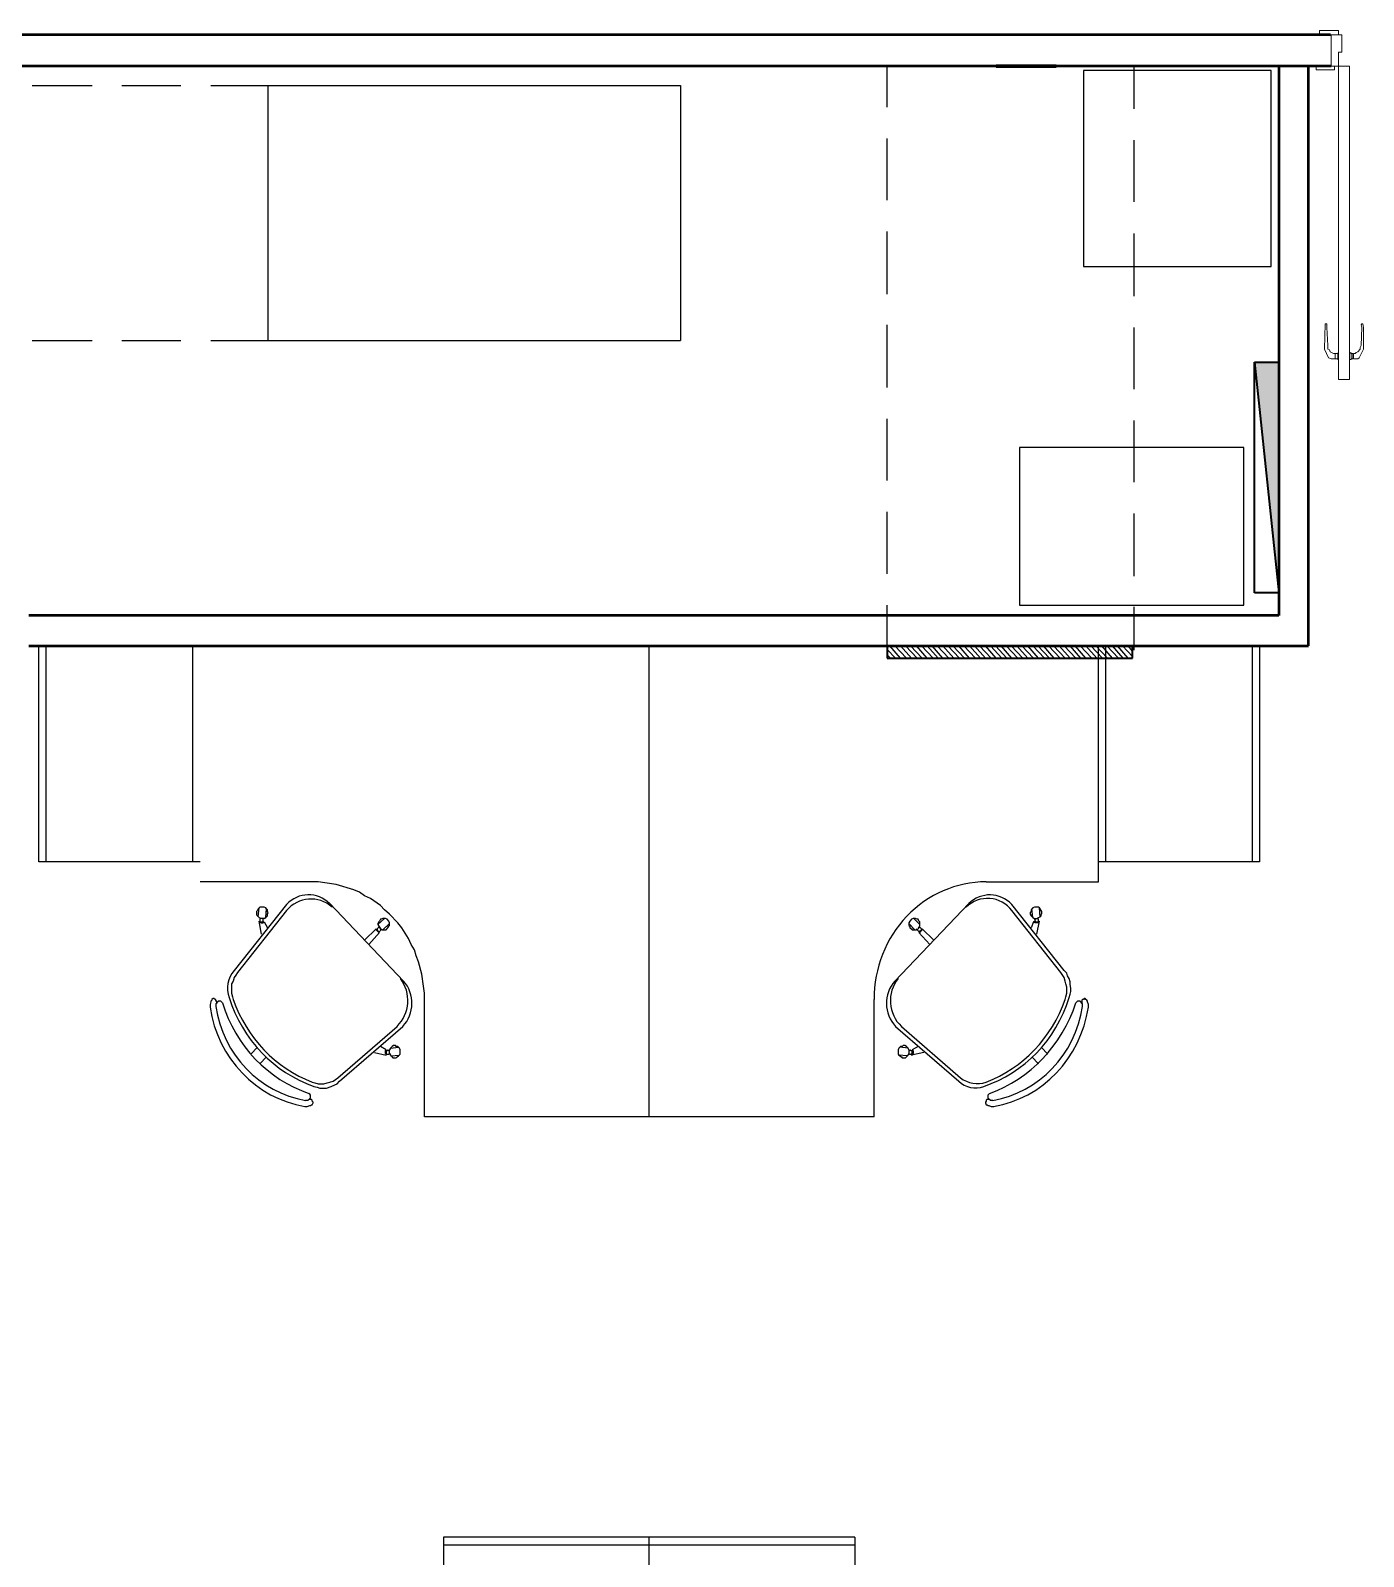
# Model space of a CAD drawing. Header units: millimetres. Extents: x -8 to 5830, y -596 to 3598.
# Drawn here: x 1679.443 to 1682.828, y 2382.145 to 2386.019 of the extents above; entities that cross this region are included whole.
import ezdxf

# ---------------------------------------------------------------- set-up
doc = ezdxf.new("R2010")
doc.units = ezdxf.units.MM
doc.layers.get('0').update_dxf_attribs({"color": 9})

msp = doc.modelspace()

# ---------------------------------------------------------------- linework, layer by layer
at = {"lineweight": 50}
for p, q in [((1682.745, 2386.008), (1677.6005, 2386.008)), ((1682.7461, 2385.9285), (1677.6765, 2385.9285)), ((1682.6131, 2385.9285), (1682.6131, 2384.5339)), ((1682.6891, 2384.4565), (1682.6891, 2385.9285)), ((1682.6131, 2384.5339), (1679.4388, 2384.5339)), ((1679.4388, 2384.4565), (1682.6891, 2384.4565))]:
    msp.add_line(p, q, dxfattribs=at)
at = {"lineweight": 20}
for p, q in [((1682.7651, 2386.0191), (1682.7165, 2386.0191)), ((1682.7165, 2386.0191), (1682.7165, 2386.008)), ((1682.7165, 2386.008), (1682.7735, 2386.008)), ((1682.7461, 2386.008), (1682.7461, 2385.9285)), ((1682.7651, 2386.008), (1682.7651, 2386.0191)), ((1682.7735, 2385.9638), (1682.7735, 2386.008)), ((1682.7651, 2385.9638), (1682.7735, 2385.9638)), ((1682.7651, 2385.1328), (1682.7651, 2385.9638)), ((1682.7081, 2385.9285), (1682.7081, 2385.9196)), ((1682.7925, 2385.9285), (1682.7081, 2385.9285)), ((1682.7545, 2385.9196), (1682.7545, 2385.9285)), ((1682.7925, 2385.9285), (1682.7925, 2385.1328)), ((1682.7081, 2385.9196), (1682.7545, 2385.9196)), ((1682.7313, 2385.2743), (1682.7292, 2385.2102)), ((1682.7355, 2385.2743), (1682.7313, 2385.2743)), ((1682.7355, 2385.2654), (1682.7355, 2385.2743)), ((1682.7376, 2385.219), (1682.7355, 2385.2654)), ((1682.8221, 2385.2721), (1682.8242, 2385.2743)), ((1682.8242, 2385.2654), (1682.8221, 2385.2721)), ((1682.8221, 2385.219), (1682.8242, 2385.2654)), ((1682.8242, 2385.2743), (1682.8263, 2385.2743)), ((1682.8263, 2385.2743), (1682.8284, 2385.2654)), ((1682.8284, 2385.2654), (1682.8284, 2385.2102)), ((1682.7292, 2385.2102), (1682.7397, 2385.1881)), ((1682.7376, 2385.2102), (1682.7376, 2385.219)), ((1682.7419, 2385.208), (1682.7376, 2385.2102)), ((1682.7397, 2385.1881), (1682.7461, 2385.1859)), ((1682.744, 2385.2035), (1682.7419, 2385.208)), ((1682.7524, 2385.1991), (1682.744, 2385.2035)), ((1682.7461, 2385.1859), (1682.763, 2385.1859)), ((1682.763, 2385.1991), (1682.7524, 2385.1991)), ((1682.7566, 2385.1991), (1682.7566, 2385.1859)), ((1682.763, 2385.1991), (1682.7651, 2385.2013)), ((1682.763, 2385.1837), (1682.763, 2385.1991)), ((1682.7925, 2385.1991), (1682.7967, 2385.2013)), ((1682.8009, 2385.1991), (1682.7967, 2385.1991)), ((1682.7967, 2385.1991), (1682.7967, 2385.1837)), ((1682.7967, 2385.1859), (1682.8009, 2385.1859)), ((1682.8009, 2385.1859), (1682.8009, 2385.1991)), ((1682.8031, 2385.1859), (1682.8031, 2385.1991)), ((1682.8031, 2385.1991), (1682.8073, 2385.1991)), ((1682.8136, 2385.1859), (1682.8031, 2385.1859)), ((1682.8073, 2385.1991), (1682.8094, 2385.2013)), ((1682.8094, 2385.2013), (1682.8136, 2385.2035)), ((1682.8136, 2385.2035), (1682.8199, 2385.2102)), ((1682.8178, 2385.1881), (1682.8136, 2385.1859)), ((1682.8284, 2385.2102), (1682.8178, 2385.1881)), ((1682.8199, 2385.2146), (1682.8221, 2385.219)), ((1682.8199, 2385.2102), (1682.8199, 2385.2146)), ((1682.5519, 2384.5913), (1682.5519, 2385.177)), ((1682.5519, 2385.177), (1682.6131, 2385.177)), ((1682.5519, 2385.177), (1682.6131, 2384.5913)), ((1682.6131, 2385.177), (1682.6131, 2384.5913)), ((1682.7651, 2385.1837), (1682.763, 2385.1837)), ((1682.7967, 2385.1837), (1682.7925, 2385.1837)), ((1682.7925, 2385.1328), (1682.7651, 2385.1328)), ((1682.6131, 2384.5913), (1682.5519, 2384.5913))]:
    msp.add_line(p, q, dxfattribs=at)
at = {"lineweight": 25}
for p, q in [((1680.7495, 2385.9285), (1680.5996, 2385.9285)), ((1680.9774, 2385.9285), (1680.8254, 2385.9285)), ((1681.2032, 2385.9285), (1681.0513, 2385.9285)), ((1681.4291, 2385.9285), (1681.2792, 2385.9285)), ((1681.619, 2385.8246), (1681.619, 2385.9285)), ((1681.8828, 2385.9285), (1681.7309, 2385.9285)), ((1682.1087, 2385.9285), (1681.9567, 2385.9285)), ((1682.3345, 2385.9285), (1682.1847, 2385.9285)), ((1682.2459, 2385.8202), (1682.2459, 2385.9285)), ((1682.5625, 2385.9285), (1682.4105, 2385.9285)), ((1682.5941, 2385.9174), (1682.1171, 2385.9174)), ((1682.1171, 2385.9174), (1682.1171, 2385.4201)), ((1682.5941, 2385.4201), (1682.5941, 2385.9174)), ((1679.4472, 2385.8798), (1679.5992, 2385.8798)), ((1679.6752, 2385.8798), (1679.825, 2385.8798)), ((1679.901, 2385.8798), (1681.0935, 2385.8798)), ((1680.0466, 2385.2323), (1680.0466, 2385.8798)), ((1681.0935, 2385.8798), (1681.0935, 2385.2323)), ((1681.619, 2385.5881), (1681.619, 2385.745)), ((1682.2459, 2385.5837), (1682.2459, 2385.7406)), ((1681.619, 2385.3494), (1681.619, 2385.5085)), ((1682.2459, 2385.345), (1682.2459, 2385.5041)), ((1682.1171, 2385.4201), (1682.5941, 2385.4201)), ((1681.619, 2385.1129), (1681.619, 2385.2721)), ((1682.2459, 2385.1085), (1682.2459, 2385.2654)), ((1679.4472, 2385.2323), (1679.5992, 2385.2323)), ((1679.6752, 2385.2323), (1679.825, 2385.2323)), ((1679.901, 2385.2323), (1681.0935, 2385.2323)), ((1681.619, 2384.8765), (1681.619, 2385.0334)), ((1682.2459, 2384.872), (1682.2459, 2385.0289)), ((1682.5245, 2384.9604), (1681.9546, 2384.9604)), ((1681.9546, 2384.9604), (1681.9546, 2384.5604)), ((1682.5245, 2384.5604), (1682.5245, 2384.9604)), ((1681.619, 2384.64), (1681.619, 2384.7969)), ((1682.2459, 2384.6333), (1682.2459, 2384.7925)), ((1681.619, 2384.4565), (1681.619, 2384.5604)), ((1681.9546, 2384.5604), (1682.5245, 2384.5604)), ((1682.2459, 2384.4455), (1682.2459, 2384.556)), ((1679.4641, 2383.9084), (1679.4641, 2384.4565)), ((1679.4641, 2384.4565), (1682.1551, 2384.4565)), ((1679.4831, 2383.9084), (1679.4831, 2384.4565)), ((1679.8546, 2384.4565), (1679.8546, 2383.9084)), ((1681.0133, 2384.4565), (1681.0133, 2383.2609)), ((1681.6528, 2384.4256), (1681.6254, 2384.4565)), ((1681.6676, 2384.4256), (1681.638, 2384.4565)), ((1681.6802, 2384.4256), (1681.6528, 2384.4565)), ((1681.695, 2384.4256), (1681.6655, 2384.4565)), ((1681.7077, 2384.4256), (1681.6781, 2384.4565)), ((1681.7203, 2384.4256), (1681.6929, 2384.4565)), ((1681.7351, 2384.4256), (1681.7056, 2384.4565)), ((1681.7478, 2384.4256), (1681.7203, 2384.4565)), ((1681.7604, 2384.4256), (1681.733, 2384.4565)), ((1681.7752, 2384.4256), (1681.7457, 2384.4565)), ((1681.7879, 2384.4256), (1681.7604, 2384.4565)), ((1681.8026, 2384.4256), (1681.7731, 2384.4565)), ((1681.8153, 2384.4256), (1681.7858, 2384.4565)), ((1681.828, 2384.4256), (1681.8005, 2384.4565)), ((1681.8427, 2384.4256), (1681.8132, 2384.4565)), ((1681.8554, 2384.4256), (1681.828, 2384.4565)), ((1681.8681, 2384.4256), (1681.8406, 2384.4565)), ((1681.8828, 2384.4256), (1681.8533, 2384.4565)), ((1681.8955, 2384.4256), (1681.8681, 2384.4565)), ((1681.9103, 2384.4256), (1681.8807, 2384.4565)), ((1681.9229, 2384.4256), (1681.8934, 2384.4565)), ((1681.9356, 2384.4256), (1681.9082, 2384.4565)), ((1681.9504, 2384.4256), (1681.9208, 2384.4565)), ((1681.963, 2384.4256), (1681.9335, 2384.4565)), ((1681.9757, 2384.4256), (1681.9483, 2384.4565)), ((1681.9905, 2384.4256), (1681.9609, 2384.4565)), ((1682.0031, 2384.4256), (1681.9757, 2384.4565)), ((1682.0179, 2384.4256), (1681.9884, 2384.4565)), ((1682.0306, 2384.4256), (1682.001, 2384.4565)), ((1682.0432, 2384.4256), (1682.0158, 2384.4565)), ((1682.058, 2384.4256), (1682.0285, 2384.4565)), ((1682.0707, 2384.4256), (1682.0411, 2384.4565)), ((1682.0834, 2384.4256), (1682.0559, 2384.4565)), ((1682.0981, 2384.4256), (1682.0686, 2384.4565)), ((1682.1108, 2384.4256), (1682.0834, 2384.4565)), ((1682.1235, 2384.4256), (1682.096, 2384.4565)), ((1682.1382, 2384.4256), (1682.1087, 2384.4565)), ((1682.1509, 2384.4256), (1682.1235, 2384.4565)), ((1682.1657, 2384.4256), (1682.1361, 2384.4565)), ((1682.1783, 2384.4256), (1682.1488, 2384.4565)), ((1682.1551, 2383.8576), (1682.1551, 2384.4565)), ((1682.191, 2384.4256), (1682.1636, 2384.4565)), ((1682.1741, 2383.9084), (1682.1741, 2384.4565)), ((1682.2058, 2384.4256), (1682.1762, 2384.4565)), ((1682.2184, 2384.4256), (1682.191, 2384.4565)), ((1682.2311, 2384.4256), (1682.2037, 2384.4565)), ((1682.2416, 2384.43), (1682.2163, 2384.4565)), ((1682.2416, 2384.4433), (1682.2311, 2384.4565)), ((1682.5456, 2384.4565), (1682.5456, 2383.9084)), ((1682.5646, 2384.4565), (1682.5646, 2383.9084)), ((1681.6401, 2384.4256), (1681.619, 2384.4477)), ((1681.6275, 2384.4256), (1681.619, 2384.4344)), ((1679.8736, 2383.9084), (1679.4641, 2383.9084)), ((1682.5646, 2383.9084), (1682.1551, 2383.9084)), ((1680.1733, 2383.8576), (1679.8736, 2383.8576)), ((1680.1902, 2383.8554), (1680.1733, 2383.8576)), ((1680.2197, 2383.851), (1680.1902, 2383.8554)), ((1680.264, 2383.8377), (1680.2197, 2383.851)), ((1680.2788, 2383.8311), (1680.264, 2383.8377)), ((1680.2915, 2383.8222), (1680.2788, 2383.8311)), ((1681.8702, 2383.8576), (1682.1551, 2383.8576)), ((1680.0931, 2383.8001), (1679.9601, 2383.6322)), ((1680.0255, 2383.7935), (1680.0213, 2383.7891)), ((1680.0213, 2383.7692), (1680.0234, 2383.7913)), ((1680.0361, 2383.7935), (1680.0255, 2383.7935)), ((1680.0403, 2383.7913), (1680.0361, 2383.7935)), ((1680.0424, 2383.7891), (1680.0403, 2383.7913)), ((1680.3907, 2383.6056), (1680.2028, 2383.8023)), ((1680.3062, 2383.8156), (1680.2915, 2383.8222)), ((1680.3316, 2383.7979), (1680.3062, 2383.8156)), ((1680.3421, 2383.7869), (1680.3316, 2383.7979)), ((1681.8259, 2383.8023), (1681.638, 2383.6056)), ((1682.0686, 2383.6322), (1681.9356, 2383.8001)), ((1681.9884, 2383.7913), (1681.9842, 2383.7869)), ((1681.9926, 2383.7935), (1681.9884, 2383.7913)), ((1682.0031, 2383.7935), (1681.9926, 2383.7935)), ((1682.0053, 2383.7913), (1682.0031, 2383.7935)), ((1682.0074, 2383.7692), (1682.0053, 2383.7913)), ((1682.0074, 2383.7891), (1682.0053, 2383.7913)), ((1680.0931, 2383.7847), (1679.9685, 2383.6277)), ((1680.0192, 2383.7847), (1680.0171, 2383.7824)), ((1680.0171, 2383.7824), (1680.0171, 2383.7736)), ((1680.0171, 2383.7736), (1680.0234, 2383.767)), ((1680.0213, 2383.7891), (1680.0192, 2383.7847)), ((1680.0234, 2383.767), (1680.0276, 2383.7648)), ((1680.0298, 2383.725), (1680.0234, 2383.7581)), ((1680.0234, 2383.7581), (1680.0234, 2383.7559)), ((1680.0276, 2383.7648), (1680.0255, 2383.7626)), ((1680.0255, 2383.7626), (1680.0255, 2383.7581)), ((1680.0255, 2383.7581), (1680.0276, 2383.7559)), ((1680.0255, 2383.7559), (1680.0276, 2383.7537)), ((1680.0361, 2383.7648), (1680.0276, 2383.7648)), ((1680.0276, 2383.7559), (1680.034, 2383.7559)), ((1680.0276, 2383.7537), (1680.034, 2383.7537)), ((1680.034, 2383.7559), (1680.034, 2383.7648)), ((1680.034, 2383.7537), (1680.0361, 2383.7559)), ((1680.0361, 2383.7648), (1680.0403, 2383.767)), ((1680.0361, 2383.7559), (1680.0445, 2383.7405)), ((1680.0403, 2383.767), (1680.0424, 2383.7891)), ((1680.0403, 2383.767), (1680.0424, 2383.7692)), ((1680.0445, 2383.7869), (1680.0424, 2383.7891)), ((1680.0424, 2383.7692), (1680.0445, 2383.7714)), ((1680.0445, 2383.7824), (1680.0445, 2383.7869)), ((1680.0466, 2383.7802), (1680.0445, 2383.7824)), ((1680.0445, 2383.7758), (1680.0466, 2383.7802)), ((1680.0445, 2383.7714), (1680.0445, 2383.7758)), ((1680.3252, 2383.7493), (1680.3421, 2383.7648)), ((1680.3273, 2383.7559), (1680.3252, 2383.7515)), ((1680.3252, 2383.7515), (1680.3252, 2383.7493)), ((1680.3295, 2383.7581), (1680.3273, 2383.7559)), ((1680.3316, 2383.7626), (1680.3295, 2383.7581)), ((1680.3337, 2383.7626), (1680.3316, 2383.7626)), ((1680.3379, 2383.7648), (1680.3337, 2383.7626)), ((1680.3442, 2383.7648), (1680.3379, 2383.7648)), ((1680.3379, 2383.736), (1680.3548, 2383.7515)), ((1680.3548, 2383.7758), (1680.3421, 2383.7869)), ((1680.3485, 2383.7626), (1680.3442, 2383.7648)), ((1680.3527, 2383.7581), (1680.3485, 2383.7626)), ((1680.3548, 2383.7537), (1680.3527, 2383.7581)), ((1680.3759, 2383.7537), (1680.3548, 2383.7758)), ((1680.3548, 2383.7471), (1680.3548, 2383.7537)), ((1680.3864, 2383.7405), (1680.3759, 2383.7537)), ((1681.676, 2383.7581), (1681.6739, 2383.7537)), ((1681.6739, 2383.7537), (1681.6739, 2383.7471)), ((1681.6887, 2383.736), (1681.6739, 2383.7515)), ((1681.6802, 2383.7626), (1681.676, 2383.7581)), ((1681.6845, 2383.7648), (1681.6802, 2383.7626)), ((1681.6908, 2383.7648), (1681.6845, 2383.7648)), ((1681.7013, 2383.7493), (1681.6866, 2383.7648)), ((1681.695, 2383.7626), (1681.6908, 2383.7648)), ((1681.6971, 2383.7626), (1681.695, 2383.7626)), ((1681.6992, 2383.7581), (1681.6971, 2383.7626)), ((1681.7013, 2383.7559), (1681.6992, 2383.7581)), ((1681.7013, 2383.7449), (1681.7013, 2383.7559)), ((1682.0601, 2383.6277), (1681.9356, 2383.7847)), ((1681.9842, 2383.7824), (1681.982, 2383.7802)), ((1681.982, 2383.7802), (1681.982, 2383.7758)), ((1681.982, 2383.7758), (1681.9842, 2383.7714)), ((1681.9842, 2383.7869), (1681.9842, 2383.7824)), ((1681.9842, 2383.7714), (1681.9884, 2383.767)), ((1681.9905, 2383.7559), (1681.9842, 2383.7405)), ((1681.9884, 2383.767), (1681.9863, 2383.7891)), ((1681.9884, 2383.767), (1681.9926, 2383.7648)), ((1681.9926, 2383.7559), (1681.9905, 2383.7559)), ((1681.9926, 2383.7648), (1682.001, 2383.7648)), ((1681.9947, 2383.7626), (1681.9926, 2383.7603)), ((1681.9926, 2383.7603), (1681.9947, 2383.7581)), ((1681.9947, 2383.7537), (1681.9926, 2383.7559)), ((1681.9947, 2383.7648), (1681.9947, 2383.7626)), ((1681.9947, 2383.7581), (1681.9947, 2383.7559)), ((1681.9947, 2383.7559), (1682.001, 2383.7559)), ((1682.001, 2383.7537), (1681.9947, 2383.7537)), ((1681.9989, 2383.725), (1682.0053, 2383.7581)), ((1682.001, 2383.7648), (1682.0031, 2383.767)), ((1682.0031, 2383.7626), (1682.001, 2383.7648)), ((1682.0053, 2383.7581), (1682.001, 2383.7537)), ((1682.001, 2383.7559), (1682.0031, 2383.7581)), ((1682.0031, 2383.767), (1682.0074, 2383.7692)), ((1682.0031, 2383.7581), (1682.0031, 2383.7626)), ((1682.0095, 2383.7847), (1682.0074, 2383.7891)), ((1682.0074, 2383.7692), (1682.0095, 2383.7714)), ((1682.0116, 2383.7824), (1682.0095, 2383.7847)), ((1682.0095, 2383.7736), (1682.0116, 2383.778)), ((1682.0095, 2383.7714), (1682.0095, 2383.7736)), ((1682.0116, 2383.778), (1682.0116, 2383.7824)), ((1680.321, 2383.7382), (1680.2915, 2383.7095)), ((1680.302, 2383.6985), (1680.3295, 2383.7294)), ((1680.321, 2383.736), (1680.321, 2383.7382)), ((1680.3273, 2383.7294), (1680.321, 2383.736)), ((1680.3273, 2383.7427), (1680.3231, 2383.7382)), ((1680.3231, 2383.7382), (1680.3231, 2383.7338)), ((1680.3231, 2383.7338), (1680.3252, 2383.7338)), ((1680.3252, 2383.7493), (1680.3273, 2383.7449)), ((1680.3252, 2383.7338), (1680.3252, 2383.7316)), ((1680.3252, 2383.7316), (1680.3295, 2383.7316)), ((1680.3273, 2383.7449), (1680.3295, 2383.7427)), ((1680.3295, 2383.7405), (1680.3273, 2383.7427)), ((1680.3295, 2383.7294), (1680.3273, 2383.7294)), ((1680.3316, 2383.7405), (1680.3295, 2383.7405)), ((1680.3295, 2383.7316), (1680.3337, 2383.736)), ((1680.3316, 2383.7382), (1680.3316, 2383.7405)), ((1680.3337, 2383.736), (1680.3316, 2383.7382)), ((1680.3337, 2383.7382), (1680.3358, 2383.736)), ((1680.3358, 2383.736), (1680.3463, 2383.736)), ((1680.3463, 2383.736), (1680.3506, 2383.7405)), ((1680.3506, 2383.7405), (1680.3527, 2383.7449)), ((1680.3527, 2383.7449), (1680.3548, 2383.7471)), ((1680.4033, 2383.7139), (1680.3864, 2383.7405)), ((1680.4097, 2383.6985), (1680.4033, 2383.7139)), ((1681.6739, 2383.7471), (1681.676, 2383.7449)), ((1681.676, 2383.7449), (1681.676, 2383.7405)), ((1681.676, 2383.7405), (1681.6802, 2383.7382)), ((1681.6802, 2383.7382), (1681.6823, 2383.736)), ((1681.6823, 2383.736), (1681.6929, 2383.736)), ((1681.6929, 2383.736), (1681.695, 2383.7382)), ((1681.6971, 2383.7382), (1681.695, 2383.736)), ((1681.695, 2383.736), (1681.6992, 2383.7316)), ((1681.6992, 2383.7405), (1681.6971, 2383.7405)), ((1681.6971, 2383.7405), (1681.6971, 2383.7382)), ((1681.6992, 2383.7427), (1681.7013, 2383.7449)), ((1681.7013, 2383.7427), (1681.6992, 2383.7405)), ((1681.6992, 2383.7316), (1681.7013, 2383.7316)), ((1681.7267, 2383.6985), (1681.6992, 2383.7294)), ((1681.6992, 2383.7294), (1681.7013, 2383.7294)), ((1681.7013, 2383.7405), (1681.7013, 2383.7427)), ((1681.7034, 2383.7405), (1681.7013, 2383.7405)), ((1681.7013, 2383.7294), (1681.7077, 2383.736)), ((1681.7013, 2383.7316), (1681.7034, 2383.7338)), ((1681.7056, 2383.7382), (1681.7034, 2383.7405)), ((1681.7034, 2383.7338), (1681.7056, 2383.7338)), ((1681.7056, 2383.7338), (1681.7056, 2383.7382)), ((1681.7077, 2383.736), (1681.7077, 2383.7382)), ((1681.7077, 2383.7382), (1681.7372, 2383.7095)), ((1680.4181, 2383.6852), (1680.4097, 2383.6985)), ((1680.4223, 2383.6697), (1680.4181, 2383.6852)), ((1680.4287, 2383.6543), (1680.4223, 2383.6697)), ((1680.4371, 2383.6233), (1680.4287, 2383.6543)), ((1679.958, 2383.6056), (1679.9538, 2383.599)), ((1679.9538, 2383.599), (1679.9538, 2383.5747)), ((1679.9601, 2383.6145), (1679.958, 2383.6056)), ((1679.9643, 2383.6211), (1679.9601, 2383.6145)), ((1679.9685, 2383.6277), (1679.9643, 2383.6211)), ((1680.4413, 2383.5924), (1680.4371, 2383.6233)), ((1682.0686, 2383.6145), (1682.0601, 2383.6277)), ((1682.0749, 2383.6255), (1682.0686, 2383.6322)), ((1682.0707, 2383.6056), (1682.0686, 2383.6145)), ((1682.0728, 2383.599), (1682.0707, 2383.6056)), ((1682.0749, 2383.5902), (1682.0728, 2383.599)), ((1682.077, 2383.6189), (1682.0749, 2383.6255)), ((1682.0812, 2383.6123), (1682.077, 2383.6189)), ((1682.0834, 2383.6034), (1682.0812, 2383.6123)), ((1682.0834, 2383.5968), (1682.0834, 2383.6034)), ((1682.0855, 2383.588), (1682.0834, 2383.5968)), ((1679.9073, 2383.5614), (1679.9031, 2383.5592)), ((1679.9031, 2383.5592), (1679.9031, 2383.557)), ((1679.9095, 2383.5614), (1679.9073, 2383.5614)), ((1679.9116, 2383.5592), (1679.9095, 2383.5614)), ((1679.9137, 2383.5592), (1679.9116, 2383.5592)), ((1679.9137, 2383.557), (1679.9137, 2383.5592)), ((1679.9538, 2383.5747), (1679.9559, 2383.5659)), ((1679.9559, 2383.5659), (1679.958, 2383.5592)), ((1680.4434, 2383.5747), (1680.4413, 2383.5924)), ((1680.4434, 2383.2609), (1680.4434, 2383.5747)), ((1681.5853, 2383.2609), (1681.5853, 2383.5592)), ((1682.0707, 2383.5592), (1682.0728, 2383.5659)), ((1682.0728, 2383.5659), (1682.0749, 2383.5747)), ((1682.0749, 2383.5747), (1682.0749, 2383.5902)), ((1682.0812, 2383.5636), (1682.0834, 2383.5725)), ((1682.0834, 2383.5725), (1682.0855, 2383.5791)), ((1682.0855, 2383.5791), (1682.0855, 2383.588)), ((1682.115, 2383.5592), (1682.1129, 2383.557)), ((1682.1171, 2383.5592), (1682.115, 2383.5592)), ((1682.1192, 2383.5614), (1682.1171, 2383.5592)), ((1682.1213, 2383.5614), (1682.1192, 2383.5614)), ((1682.1235, 2383.5592), (1682.1213, 2383.5614)), ((1682.1256, 2383.557), (1682.1235, 2383.5592)), ((1679.901, 2383.5526), (1679.8989, 2383.546)), ((1679.8989, 2383.546), (1679.8989, 2383.5393)), ((1679.9031, 2383.557), (1679.901, 2383.5548)), ((1679.901, 2383.5548), (1679.901, 2383.5526)), ((1679.9158, 2383.5526), (1679.9137, 2383.557)), ((1679.92, 2383.5548), (1679.9137, 2383.5482)), ((1679.9137, 2383.5482), (1679.9137, 2383.5415)), ((1679.9158, 2383.5504), (1679.9158, 2383.5526)), ((1679.9263, 2383.5548), (1679.92, 2383.5548)), ((1679.9284, 2383.5526), (1679.9263, 2383.5548)), ((1679.9306, 2383.5504), (1679.9284, 2383.5526)), ((1682.1023, 2383.5548), (1682.0981, 2383.5504)), ((1682.1087, 2383.5548), (1682.1023, 2383.5548)), ((1682.115, 2383.5482), (1682.1087, 2383.5548)), ((1682.1129, 2383.557), (1682.1129, 2383.5504)), ((1682.115, 2383.5415), (1682.115, 2383.5482)), ((1682.1277, 2383.5548), (1682.1256, 2383.557)), ((1682.1277, 2383.5526), (1682.1277, 2383.5548)), ((1682.1298, 2383.546), (1682.1277, 2383.5526)), ((1682.1298, 2383.5393), (1682.1298, 2383.546)), ((1680.2239, 2383.3603), (1680.3738, 2383.4907)), ((1680.2281, 2383.3515), (1680.3886, 2383.4907)), ((1681.6401, 2383.4907), (1681.8005, 2383.3515)), ((1681.6549, 2383.4907), (1681.8048, 2383.3603)), ((1680.3653, 2383.4421), (1680.3611, 2383.4399)), ((1680.3696, 2383.4421), (1680.3653, 2383.4421)), ((1680.3717, 2383.4399), (1680.3696, 2383.4421)), ((1681.6591, 2383.4421), (1681.657, 2383.4399)), ((1681.6633, 2383.4421), (1681.6591, 2383.4421)), ((1681.6676, 2383.4399), (1681.6633, 2383.4421)), ((1680.0192, 2383.4377), (1680.0023, 2383.42)), ((1680.0424, 2383.4134), (1680.0255, 2383.3957)), ((1680.3168, 2383.4244), (1680.3463, 2383.4178)), ((1680.3463, 2383.431), (1680.3316, 2383.4399)), ((1680.3442, 2383.4288), (1680.3463, 2383.431)), ((1680.3442, 2383.4222), (1680.3442, 2383.4288)), ((1680.3463, 2383.42), (1680.3442, 2383.4222)), ((1680.3485, 2383.4288), (1680.3463, 2383.4288)), ((1680.3463, 2383.4288), (1680.3463, 2383.4222)), ((1680.3463, 2383.4222), (1680.3485, 2383.42)), ((1680.3463, 2383.4178), (1680.3463, 2383.42)), ((1680.3506, 2383.431), (1680.3485, 2383.4288)), ((1680.3485, 2383.42), (1680.3527, 2383.42)), ((1680.3527, 2383.4288), (1680.3506, 2383.431)), ((1680.3548, 2383.4288), (1680.3527, 2383.4288)), ((1680.3527, 2383.42), (1680.3548, 2383.4222)), ((1680.3569, 2383.4355), (1680.3548, 2383.431)), ((1680.3548, 2383.4222), (1680.3548, 2383.431)), ((1680.3548, 2383.4222), (1680.3569, 2383.4178)), ((1680.3611, 2383.4399), (1680.3569, 2383.4355)), ((1680.3569, 2383.4355), (1680.378, 2383.4377)), ((1680.3569, 2383.4178), (1680.359, 2383.4156)), ((1680.3569, 2383.4156), (1680.3801, 2383.4178)), ((1680.359, 2383.4156), (1680.3632, 2383.4112)), ((1680.3632, 2383.4112), (1680.3717, 2383.4112)), ((1680.3759, 2383.4399), (1680.3717, 2383.4399)), ((1680.3717, 2383.4112), (1680.3738, 2383.4134)), ((1680.3738, 2383.4134), (1680.378, 2383.4156)), ((1680.3801, 2383.4355), (1680.3759, 2383.4399)), ((1680.378, 2383.4156), (1680.3822, 2383.42)), ((1680.3822, 2383.431), (1680.3801, 2383.4355)), ((1680.3822, 2383.42), (1680.3822, 2383.431)), ((1681.6486, 2383.4355), (1681.6465, 2383.431)), ((1681.6465, 2383.431), (1681.6465, 2383.42)), ((1681.6465, 2383.42), (1681.6486, 2383.4178)), ((1681.6528, 2383.4399), (1681.6486, 2383.4355)), ((1681.6486, 2383.4178), (1681.6507, 2383.4156)), ((1681.6697, 2383.4156), (1681.6486, 2383.4178)), ((1681.6718, 2383.4355), (1681.6507, 2383.4377)), ((1681.6507, 2383.4156), (1681.6549, 2383.4134)), ((1681.657, 2383.4399), (1681.6528, 2383.4399)), ((1681.6549, 2383.4134), (1681.657, 2383.4112)), ((1681.657, 2383.4112), (1681.6655, 2383.4112)), ((1681.6655, 2383.4112), (1681.6718, 2383.4178)), ((1681.6718, 2383.4355), (1681.6676, 2383.4399)), ((1681.6739, 2383.431), (1681.6718, 2383.4355)), ((1681.6718, 2383.4178), (1681.6739, 2383.4222)), ((1681.6739, 2383.431), (1681.6739, 2383.4222)), ((1681.676, 2383.4288), (1681.6739, 2383.4288)), ((1681.6739, 2383.4222), (1681.676, 2383.42)), ((1681.6781, 2383.431), (1681.676, 2383.4288)), ((1681.676, 2383.42), (1681.6802, 2383.42)), ((1681.6823, 2383.4266), (1681.6781, 2383.431)), ((1681.7119, 2383.4244), (1681.6802, 2383.4178)), ((1681.6802, 2383.42), (1681.6802, 2383.4222)), ((1681.6802, 2383.4222), (1681.6823, 2383.4222)), ((1681.6802, 2383.4178), (1681.6823, 2383.4178)), ((1681.6971, 2383.4399), (1681.6823, 2383.431)), ((1681.6823, 2383.431), (1681.6845, 2383.4288)), ((1681.6823, 2383.4222), (1681.6823, 2383.4266)), ((1681.6845, 2383.4222), (1681.6823, 2383.42)), ((1681.6845, 2383.4288), (1681.6845, 2383.4222)), ((1681.9863, 2383.4134), (1682.0031, 2383.3957)), ((1682.0095, 2383.4377), (1682.0264, 2383.42)), ((1680.1585, 2383.3493), (1680.1648, 2383.3471)), ((1680.1627, 2383.3382), (1680.1712, 2383.336)), ((1680.1648, 2383.3471), (1680.1733, 2383.3448)), ((1680.1712, 2383.336), (1680.1775, 2383.3338)), ((1680.1733, 2383.3448), (1680.188, 2383.3448)), ((1680.1775, 2383.3338), (1680.1944, 2383.3338)), ((1680.188, 2383.3448), (1680.1965, 2383.3471)), ((1680.1944, 2383.3338), (1680.207, 2383.3382)), ((1680.1965, 2383.3471), (1680.2028, 2383.3493)), ((1680.2028, 2383.3493), (1680.2113, 2383.3515)), ((1680.207, 2383.3382), (1680.2155, 2383.3426)), ((1680.2113, 2383.3515), (1680.2239, 2383.3603)), ((1680.2155, 2383.3426), (1680.2218, 2383.3448)), ((1680.2218, 2383.3448), (1680.2281, 2383.3515)), ((1680.1395, 2383.2874), (1680.1458, 2383.2874)), ((1680.1416, 2383.3029), (1680.1479, 2383.3029)), ((1680.1458, 2383.2874), (1680.1522, 2383.2896)), ((1680.1479, 2383.3029), (1680.1522, 2383.3073)), ((1680.1522, 2383.3183), (1680.1501, 2383.3205)), ((1680.1564, 2383.3051), (1680.1501, 2383.3051)), ((1680.1543, 2383.3161), (1680.1522, 2383.3183)), ((1680.1522, 2383.3073), (1680.1543, 2383.3095)), ((1680.1522, 2383.2896), (1680.1543, 2383.2896)), ((1680.1543, 2383.3095), (1680.1543, 2383.3161)), ((1680.1543, 2383.2896), (1680.1564, 2383.2918)), ((1680.1585, 2383.3029), (1680.1564, 2383.3051)), ((1680.1564, 2383.2918), (1680.1585, 2383.2918)), ((1680.1585, 2383.3006), (1680.1585, 2383.3029)), ((1680.1606, 2383.2984), (1680.1585, 2383.3006)), ((1680.1585, 2383.2918), (1680.1606, 2383.2962)), ((1680.1606, 2383.2962), (1680.1606, 2383.2984)), ((1681.8702, 2383.3006), (1681.8681, 2383.2984)), ((1681.8681, 2383.2984), (1681.8681, 2383.2962)), ((1681.8681, 2383.2962), (1681.8702, 2383.2918)), ((1681.8723, 2383.3051), (1681.8702, 2383.3029)), ((1681.8702, 2383.3029), (1681.8702, 2383.3006)), ((1681.8702, 2383.2918), (1681.8723, 2383.2918)), ((1681.8786, 2383.3051), (1681.8723, 2383.3051)), ((1681.8723, 2383.2918), (1681.8744, 2383.2896)), ((1681.8786, 2383.3205), (1681.8744, 2383.3161)), ((1681.8744, 2383.3161), (1681.8744, 2383.3095)), ((1681.8744, 2383.3095), (1681.8807, 2383.3029)), ((1681.8744, 2383.2896), (1681.8765, 2383.2896)), ((1681.8765, 2383.2896), (1681.8828, 2383.2874)), ((1681.8807, 2383.3029), (1681.8871, 2383.3029)), ((1681.8828, 2383.2874), (1681.8892, 2383.2874)), ((1681.5853, 2383.2609), (1680.4434, 2383.2609)), ((1681.5367, 2382.1934), (1680.492, 2382.1934)), ((1680.492, 2382.1934), (1680.492, 2381.7646)), ((1681.5367, 2382.1735), (1680.492, 2382.1735)), ((1681.0133, 2382.1934), (1681.0133, 2378.9467)), ((1681.5367, 2382.1934), (1681.5367, 2381.7646))]:
    msp.add_line(p, q, dxfattribs=at)
at = {"lineweight": 70}
msp.add_line((1682.0475, 2385.9285), (1681.8955, 2385.9285), dxfattribs=at)
at = {"lineweight": 40}
for p, q in [((1682.5519, 2384.5913), (1682.5519, 2385.177)), ((1682.5519, 2385.177), (1682.6131, 2385.177)), ((1682.5519, 2385.177), (1682.6131, 2384.5913)), ((1682.6131, 2385.177), (1682.6131, 2384.5913)), ((1682.6131, 2384.5913), (1682.5519, 2384.5913)), ((1679.4641, 2384.4565), (1682.5646, 2384.4565)), ((1681.619, 2384.4565), (1681.619, 2384.4256)), ((1682.2416, 2384.4256), (1682.2416, 2384.4565)), ((1681.619, 2384.4256), (1682.2416, 2384.4256))]:
    msp.add_line(p, q, dxfattribs=at)
at = {"lineweight": 25}
for centre, major_axis, start_param, end_param in [((1680.149, 2383.7423), (0, 0.0823), -0.753558, 0.792015), ((1681.8697, 2383.5598), (0, 0.2978), -0.001855, 1.572652), ((1681.8796, 2383.7419), (0, 0.0826), -0.788353, 0.749896), ((1680.1555, 2383.7265), (0, 0.0875), -0.698377, 0.843576), ((1681.8736, 2383.732), (0, 0.0836), -0.889533, 0.744334), ((1680.0072, 2383.5871), (0, 0.0668), 0.830172, 1.929052), ((1680.3163, 2383.5562), (0, 0.089), 3.885126, 5.394453), ((1680.3329, 2383.5493), (0, 0.0826), 3.924036, 5.462285), ((1681.6953, 2383.5493), (0, 0.0823), 0.817239, 2.362811), ((1681.7104, 2383.556), (0, 0.0875), 0.87242, 2.414372), ((1680.2704, 2383.6764), (0, 0.3564), 1.892547, 2.819842), ((1680.273, 2383.6792), (0, 0.351), 1.919478, 2.792911), ((1681.7609, 2383.6748), (0, 0.3534), 3.451676, 4.39255), ((1681.7557, 2383.6792), (0, 0.351), 3.490274, 4.363708), ((1680.1847, 2383.5866), (0, 0.3029), 1.727501, 2.984888), ((1680.1846, 2383.5866), (0, 0.2873), 1.728267, 2.984122), ((1680.2549, 2383.6601), (0, 0.3569), 1.883382, 2.829007), ((1681.764, 2383.6704), (0, 0.3698), 3.472004, 4.381977), ((1681.844, 2383.5866), (0, 0.2873), 3.299063, 4.554919), ((1681.844, 2383.5866), (0, 0.3029), 3.298297, 4.555685), ((1681.8425, 2383.3986), (0, 0.0644), 2.3915, 3.496894), ((1681.8474, 2383.4193), (0, 0.074), 2.493773, 3.469586)]:
    msp.add_ellipse(centre, major_axis=major_axis, ratio=0.954968, start_param=start_param, end_param=end_param, dxfattribs=at)
at = {"lineweight": 25, "transparency": 33554559}
msp.add_solid([(1682.6131, 2385.177), (1682.6131, 2384.5913), (1682.5519, 2385.177)], dxfattribs=at)
at = {"lineweight": 60, "transparency": 33554559}
msp.add_solid([(1682.6131, 2385.177), (1682.6131, 2384.5913), (1682.5519, 2385.177)], dxfattribs=at)

doc.saveas('drawing.dxf')
